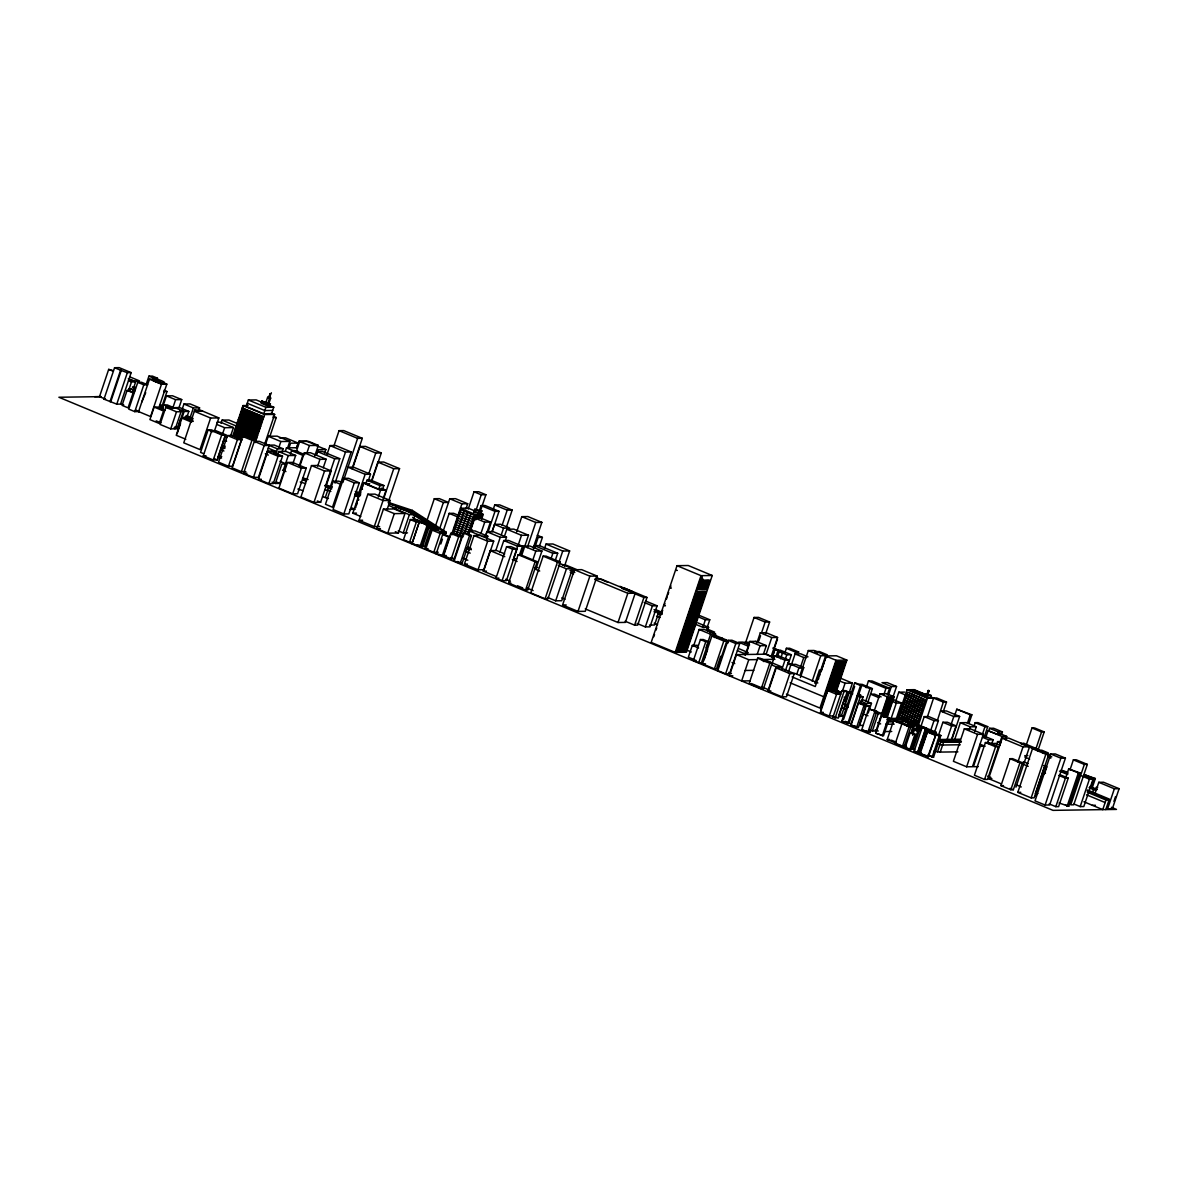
<?xml version="1.0" encoding="UTF-8"?>
<svg xmlns="http://www.w3.org/2000/svg" width="1178" height="1178" viewBox="0 0 1178 1178"><rect width="100%" height="100%" fill="white"/><g stroke="black" fill="none" stroke-linecap="round" stroke-linejoin="round"><path stroke-width="1.5" d="M113.206 370.628L108.685 369.391L99.512 396.647L105.519 399.151L103.988 399.165L114.575 367.713L119.155 367.639L131.156 372.631L120.568 404.098L116.769 404.142L103.988 399.165M109.996 401.669L120.583 370.216L127.342 372.69L131.156 372.631M110.761 401.654L121.349 370.201M116.769 404.142L127.342 372.69M127.091 390.404L122.056 405.365L128.063 407.853L133.099 392.892L127.091 390.404L129.904 390.36M133.423 388.445L135.632 381.893L131.45 381.952L128.564 390.801L134.101 392.48L134.852 390.286L129.3 388.607L134.852 390.286M132.643 392.51L133.379 390.301M137.797 382.32L143.804 384.823L147.618 384.764L141.61 382.276L137.797 382.32L128.77 409.134L134.778 411.637L139.357 411.564L136.353 410.327M134.778 411.637L143.804 384.823M146.146 384.411L148.929 376.15L152.433 376.106L157.69 378.285L154.185 378.344L148.929 376.15M138.592 411.578L149.473 379.213L153.037 379.169M145.704 392.701L141.816 401.978M158.794 407.971L166.82 384.131L161.489 384.205L150.593 416.57L135.588 410.327M154.141 407.073L149.915 419.604L159.28 423.491L163.492 410.96L154.141 407.073L157.278 407.014L165.067 410.253M161.99 406.395L166.982 391.538L164.022 390.301M162.667 407.146L166.466 395.882L172.548 395.793L181.707 399.592L178.997 407.647M162.063 409.767L163.668 404.967L167.202 404.923L174.462 407.941M176.538 408.148L165.803 407.352L160.061 424.433L170.736 428.866L175.286 428.792L181.044 411.726L179.454 411.063L183.415 411.004L177.672 428.085L175.021 428.115M172.901 407.735L175.61 399.681L181.707 399.592M170.736 428.866L176.494 411.799L181.044 411.726M182.237 409.105L183.945 404.025L190.129 403.936L199.568 407.853L198.434 411.24M177.127 429.558L180.705 418.912M186.595 418.028L188.819 411.402L184.136 411.475L176.244 435.286L185.815 439.261M177.142 433.71L180.558 423.579M189.952 418.116L193.383 407.956L199.568 407.853M218.858 417.91L200.01 410.003L194.723 410.077L183.768 442.825L199.995 449.584L210.612 418.043L218.858 417.91L214.396 431.192M217.621 458.065L225.189 435.58L211.407 429.852L208.123 429.911L200.554 452.381L203.617 453.663M203.279 455.842L211.716 430.75L215.839 430.692L225.837 434.844L217.4 459.935L213.277 459.994L203.279 455.842L206.017 455.798M221.008 423.388L222.112 420.119L228.93 420.031L237.308 423.506M213.277 459.994L221.729 434.903L225.837 434.844M222.451 434.226L224.645 427.702L233.45 427.57L230.697 435.727M227.501 435.551L218.534 462.159L228.458 466.282L232.758 466.208L241.711 439.6L237.411 439.659L227.501 435.551L231.801 435.477L242.241 439.895M248.043 405.512L243.007 405.585L232.788 435.963L234.039 435.948M236.557 426.613L237.352 424.271L258.321 433.268M238.913 419.604L239.708 417.277L260.677 426.259M241.269 412.594L242.064 410.268L263.033 419.25M234.142 436.523L243.566 408.501M235.482 437.082L244.921 409.06M265.772 403.892L256.171 399.902L248.352 400.019L246.187 406.454L263.769 413.758L271.588 413.655L273.752 407.205L268.967 405.217M236.837 437.642L246.276 409.62M228.458 466.282L237.411 439.659M238.192 438.201L247.616 410.18M239.546 438.776L248.97 410.739M240.886 439.335L250.325 411.299M242.565 436.361L251.974 440.277L256.392 440.204L246.968 436.287L242.565 436.361L231.992 467.769L241.402 471.686L245.819 471.627M251.665 411.873L243.021 437.553L233.568 433.622M245.157 435.786L253.02 412.433M246.511 436.346L254.374 412.992M247.866 436.905L255.729 413.552M249.206 437.465L257.069 414.111M261.781 401.153L261.089 403.215L267.597 405.924L269.718 405.895L270.41 403.833L261.781 401.153L270.41 403.833M250.561 438.025L258.424 414.671M259.778 415.23L251.915 438.584L234.982 431.281M241.402 471.686L251.974 440.277M261.118 415.79L253.27 439.144L254.61 439.703L262.473 416.349M268.717 397.236L270.69 398.061L268.893 403.406L267.818 403.421L265.83 402.596L267.642 397.251L268.834 397.428M269.055 397.678L269.998 393.673L269.438 397.619M268.864 397.531L270.101 393.673M254.315 441.411L264.181 445.52L269.202 445.446L258.468 477.326L253.461 477.399L243.596 473.291L254.315 441.411L259.337 441.338L277.434 448.833L283.103 448.744L281.984 452.057M263.769 413.758L265.933 407.323L273.752 407.205M269.247 397.604L271.411 392.789M267.818 403.421L269.615 398.076L270.69 398.061M255.184 442.604L264.623 414.553L274.665 414.406L264.741 443.9M267.597 405.924L268.289 403.863M253.461 477.399L264.181 445.52M265.3 444.989L268.231 436.287L277.154 436.154L289.803 441.397L287.447 448.376M270.027 436.007L276.226 417.557L273.149 416.276M265.963 456.004L267.612 451.086L275.034 450.968L273.929 454.252M258.365 479.284L267.597 451.866L272.03 451.807L282.514 456.151L273.281 483.584L268.849 483.643L258.365 479.284L261.325 479.255M275.755 453.795L277.434 448.833M278.523 448.509L280.865 441.529L289.803 441.397M277.419 454.855L278.538 451.527L285.945 451.424L295.663 455.459L292.866 463.764M268.849 483.643L278.067 456.225L282.514 456.151M285.297 451.351L286.475 447.876L295.398 447.743M275.343 483.466L281.881 464.058L286.372 463.999L279.834 483.392L275.343 483.466L272.133 482.126M288.846 448.406L290.598 443.193L298.122 443.075L296.37 448.288M283.221 470.523L288.257 455.562L295.663 455.459M287.55 462.453L278.921 488.09L292.718 493.832L297.592 493.759L306.221 468.122L292.424 462.394L287.55 462.453L301.347 468.196L306.221 468.122M290.392 454.134L291.555 450.673L295.089 450.614L304.763 454.634M296.694 448.082L298.991 441.22L306.516 441.117L314.158 444.283M296.179 451.925L299.683 441.5L308.621 441.367L318.34 445.402L314.82 455.827M299.33 465.752L302.834 455.356L291.555 450.673M299.757 466.459L304.336 452.838L310.506 452.75L326.129 459.229L323.258 467.754M292.718 493.832L301.347 468.196M307.06 452.485L309.402 445.534L318.34 445.402M311.493 465.575L300.935 496.954L313.981 502.388L320.637 502.284L331.195 470.906L318.148 465.472L311.493 465.575L324.554 470.994L331.195 470.906M316.087 454.988L317.265 451.513L322.33 451.439L339.75 458.684L330.385 486.499M316.587 454.723L318.31 449.643L325.835 449.54L324.686 452.926M317.677 466.135L319.96 459.332L326.129 459.229M327.086 454.222L329.987 445.593L335.686 445.505L351.206 451.954L340.751 483.024M313.981 502.388L324.554 470.994M333.948 445.858L339.058 430.662L343.755 430.603L362.309 438.304L352.089 468.697M325.908 484.835L334.685 458.757L339.75 458.684M325.29 497.543L328.515 487.942M333.212 481.242L325.467 504.287L332.49 507.203L340.251 484.158L333.212 481.242L338.763 481.154L341.576 482.332M335.053 483.113L345.507 452.043L351.206 451.954M343.52 478.386L333.05 509.485L343.829 513.961L348.821 513.888L359.29 482.789L348.511 478.312L343.52 478.386L354.283 482.862L359.29 482.789M342.886 482.45L357.611 438.378L362.309 438.304M352.443 468.888L359.982 446.477L365.519 446.403L381.289 452.956L372.012 480.536M343.829 513.961L354.283 482.862M358.863 492.964L365.136 474.307L370.51 474.219L368.228 481.007M360.792 516.494L352.811 513.181L362.986 482.965L366.652 482.921M357.317 501.21L356.522 505.215M358.657 497.204L357.759 499.87L358.892 499.855M360.91 490.534L359.673 495.864M363.163 483.849L361.351 489.194L362.485 489.179M355.697 507.689L356.86 502.55M358.333 499.87L358.215 498.544M360.571 493.184L360.453 491.859M361.926 489.179L361.808 487.854M362.824 486.514L362.706 485.189M368.802 473.718L375.767 453.044L381.289 452.956M365.798 483.775L366.991 480.212L370.908 480.153L383.866 485.542L382.673 489.091L378.756 489.15L365.798 483.775L369.715 483.716M371.468 481.08L377.844 462.115L383.66 462.026L399.548 468.638L388.519 501.372M379.611 526.522L374.265 526.61L359.054 520.293L367.83 494.23L374.943 494.127L390.154 500.444L387.223 509.132M378.756 489.15L379.949 485.601L383.866 485.542M378.285 496.983L380.538 490.269L386.06 490.195L383.233 498.574M374.265 526.61L383.027 500.547L390.154 500.444M383.292 499.737L393.732 468.711L399.548 468.638M376.842 528.642L383.41 509.117L394.1 508.955L404.982 513.475L398.414 533.001L387.724 533.163L376.842 528.642L380.406 528.583M387.724 533.163L394.291 513.637L404.982 513.475M436.066 529.334L407.279 510.899L407.573 510.03L437.877 529.423L437.568 530.306L434.432 530.188M398.267 530.866L403.244 532.927L409.37 514.698L415.068 514.609L413.39 519.586M439.806 532.898L446.006 533.163L412.005 511.237L412.315 510.354L388.122 502.343M419.191 522.104L411.976 543.573L421.017 546.842L428.247 525.373L413.272 519.542L410.297 519.586L403.524 539.701L409.561 542.219L412.55 542.174L419.324 522.045M409.561 542.219L416.335 522.09L420.325 522.09L428.247 525.373M426.834 520.882L434.299 498.721L439.379 498.647L448.465 502.417L443.37 502.491L434.299 498.721M419.898 546.857L427.128 525.388M422.519 546.828L428.88 527.935L430.795 527.906L424.433 546.798L417.454 544.722M438.216 552.217L433.798 552.276L425.067 548.654L431.413 529.82L435.831 529.761L444.562 533.384L440.13 533.457L431.413 529.82M426.436 546.945L432.724 528.259L434.623 528.23L426.23 525.565L432.724 528.259M435.345 526.36L443.37 502.491M439.865 528.097L449.746 498.765L455.533 498.677L467.71 503.742L465.958 508.911M433.798 552.276L440.13 533.457M443.399 530.527L449.171 513.372L453.604 513.299L458.463 515.331M436.199 553.719L442.722 534.326L449.967 536.77L443.429 556.149L436.199 553.719L437.539 553.704M440.793 544.015L442.427 539.156M445.151 535.696L446.3 532.279L412.315 510.354M442.103 556.178L448.627 536.785L449.967 536.77M443.281 555.56L450.747 533.369L453.692 533.325L461.643 536.638L454.178 558.814L451.233 558.858L443.281 555.56L446.226 555.515M451.454 534.856L461.909 503.816L467.71 503.742M452.308 533.708L453 531.69M454.355 527.626L455.047 525.609M455.724 523.577L456.401 521.545M457.093 519.513L457.771 517.495M459.14 513.431L459.818 511.399M452.602 534.635L460.966 509.779L474.219 515.287L467.857 534.164M456.578 534.017L464.279 511.149M451.233 558.858L458.698 536.682L461.643 536.638M468.24 509.058L474.042 491.8L478.71 491.741L485.896 494.731L480.668 510.251M459.891 535.401L467.592 512.533M465.428 533.001L463.528 533.03L454.148 560.905L460.2 563.423L462.1 563.393L471.48 535.519L454.62 528.657M464.544 532.795L470.906 513.902M473.821 512.047L474.763 509.249L481.905 510.899L480.977 513.696L473.821 512.047L476.899 512.003M476.015 510.324L481.242 494.789L485.896 494.731M468.358 534.444L469.507 531.013L475.043 530.925L487.795 536.226L486.647 539.657M468.829 534.488L475.544 514.536L483.23 514.418L481.552 519.41M470.287 531.307L475.632 515.669L482.362 515.566L481.669 517.613L474.955 517.716M460.2 563.423L469.58 535.548L471.48 535.519M477.9 513.741L478.842 510.943L481.905 510.899M476.634 517.687L477.326 515.64M479.358 510.707L481.08 505.583L485.1 505.524L499.016 511.311L492.124 531.793M478.312 517.672L479.004 515.625M479.991 517.643L480.683 515.596M469.507 531.013L493.7 541.129L484.084 569.71L478.062 569.799L464.397 564.115L474.012 535.548L480.035 535.46M480.83 533.781L484.747 522.134L490.416 522.045L485.94 535.372M493.037 510.015L494.731 504.964L499.693 504.891L512.18 510.074L506.511 526.905M485.159 536.682L486.838 531.705L493.052 531.617L506.481 537.197L505.362 540.511M488.104 531.852L494.996 511.37L499.016 511.311M478.062 569.799L487.677 541.217L493.7 541.129M492.213 531.175L494.51 524.357L500.576 524.269L509.618 528.024L503.551 528.112L494.51 524.357M496.247 576.513L483.274 571.124L490.181 550.612L496.586 550.524L504.699 553.881M502.108 525.3L507.203 510.148L512.18 510.074M495.805 550.553L500.267 537.286L506.481 537.197M501.254 534.93L503.551 528.112M504.508 536.137L506.834 529.231L513.829 529.128L528.48 535.224L522.09 554.22M499.781 552.482L503.801 540.54L508.631 540.466L522.443 546.209L519.572 554.735M495.982 578.192L506.584 546.68L510.928 546.621L517.009 549.139L506.407 580.651L502.064 580.71L495.982 578.192L498.883 578.148M516.7 531.779L521.795 516.656L527.891 516.568L541.851 522.369L533.369 547.579M502.064 580.71L512.68 549.198L517.009 549.139M513.593 558.21L517.613 546.268L522.443 546.209M518.011 545.679L521.486 535.327L528.48 535.224M508.616 583.007L518.143 554.705L520.308 554.676L537.271 561.715L527.744 590.031L525.565 590.06L508.616 583.007L510.781 582.977M520.956 554.647L523.827 546.091L529.923 546.003L541.939 550.995L536.181 568.105M527.273 547.682L535.769 522.458L541.851 522.369M533.31 548.977L534.429 545.65L539.274 545.576L557.695 553.233L555.456 559.874M534.827 547.431L538.184 537.448L542.395 537.389L539.598 545.708M532.957 559.638L535.843 551.083L541.939 550.995M525.565 590.06L535.092 561.744L537.271 561.715M544.31 549.198L546.032 544.089L552.909 543.986L569.622 550.936L564.483 566.235M543.132 556.149L530.763 592.873L545.09 598.822L547.976 598.777L560.33 562.053L546.003 556.104L543.132 556.149L557.459 562.097L560.33 562.053M551.171 558.284L552.85 553.307L557.695 553.233M545.09 598.822L557.459 562.097M558.74 562.937L562.745 551.039L569.622 550.936M555.692 600.809L566.456 568.812L572.493 568.724L561.715 600.721L555.692 600.809L547.52 597.423M562.583 605.006L574.437 569.754L581.682 569.651L597.099 576.057L585.245 611.308L578 611.411L562.583 605.006L566.191 604.962M578 611.411L589.869 576.16L597.099 576.057M618.008 622.514L627.83 593.314L635.222 593.197L625.385 622.396L618.008 622.514L585.245 608.893M634.603 625.165L643.91 597.511L647.002 597.467L637.696 625.12L634.603 625.165L625.12 621.218M645.353 626.902L652.421 605.875L657.088 605.801L650.006 626.843L645.353 626.902L637.107 623.486M654.055 609.659L659.003 611.721L654.541 624.988L649.505 625.062M677.011 565.69L651.184 642.408L675.2 652.376L686.421 652.214L712.234 575.497L688.232 565.514L677.011 565.69L701.013 575.659L712.234 575.497M653.79 636.753L654.526 634.544M656.013 630.127L656.764 627.918M661.977 612.427L662.713 610.219M664.952 603.592L664.201 605.801L665.437 605.786M666.439 599.16L667.19 596.951M667.926 594.743L668.677 592.534M670.9 585.893L670.164 588.116L671.386 588.087M675.2 652.376L701.013 575.659M677.527 651.139L697.626 591.43M698.363 589.221L701.337 580.386M678.764 651.125L698.848 591.415M699.599 589.206L702.574 580.356M679.986 651.095L700.071 591.4M700.822 589.191L703.796 580.342M681.208 651.081L701.308 591.385M702.044 589.162L705.018 580.327M682.445 651.066L702.53 591.356M703.281 589.147L706.255 580.312M683.667 651.051L703.752 591.341M704.503 589.133L707.477 580.283M684.889 651.022L704.989 591.327M705.725 589.118L708.714 580.268M697.464 645.308L692.325 645.382L688.364 657.162L694.652 659.783M693.43 646.398L699.128 629.479L704.135 629.405L715.606 634.162L714.472 637.548M703.045 626.74L705.372 619.819L709.774 619.746L707.433 626.667M693.4 660.475L700.439 639.551L703.266 639.521L708.567 641.716L701.528 662.64L698.716 662.684L693.4 660.475L696.227 660.431M707.433 630.79L708.582 627.329L697.759 622.838M698.716 662.684L705.755 641.76L708.567 641.716M706.049 647.782L710.599 634.235L715.606 634.162M702.5 663.891L711.865 636.046L714.869 636.002L726.797 640.965L717.431 668.809L714.442 668.854L702.5 663.891L705.504 663.847M704.179 659.606L707.58 649.505M714.442 668.854L723.807 641.009L726.797 640.965M714.369 634.971L725.854 639.742L725.56 640.611L728.063 642.967M716.842 667.617L720.671 656.249M724.764 648.386L725.059 647.502M728.004 640.302L717.814 670.591L725.604 673.831L729.565 673.772L739.755 643.482L731.965 640.243L728.004 640.302L735.808 643.541L739.755 643.482M725.604 673.831L735.808 643.541M773.784 657.383L766.098 654.188L736.486 654.629L729.344 675.848L732.819 675.804M745.438 643.1L754.067 617.463L758.514 617.39L769.617 622.013L765.597 633.97M745.159 655.336L749.841 641.436L756.055 641.347L766.333 645.618L763.403 654.305M746.528 652.818L748.707 646.369L738.591 642.172L742.862 642.113L749.606 644.911M757.469 659.606L748.766 659.724L741.625 680.958L750.312 680.825M756.88 643.011L760.311 632.792L766.127 632.704L777.568 637.46L771.266 656.19M758.838 640.876L760.561 635.752M761.71 632.321L765.17 622.072L769.617 622.013M757.189 654.394L760.105 645.706L766.333 645.618M757.645 658.193L749.105 683.564L761.268 688.615L763.506 688.585L772.046 663.214L759.869 658.163L757.645 658.193L769.808 663.243L772.046 663.214M766.024 654.585L771.752 637.548L777.568 637.46M774.005 649.358L777.48 639.036M761.268 688.615L769.808 663.243M772.415 656.632L774.623 650.079L778.172 650.02L775.963 656.573M772.12 657.898L774.461 650.933M771.737 664.554L774.638 655.896L778.658 655.837L788.995 660.136L785.196 671.313M777.347 657.133L778.982 652.288L782.766 652.244L780.587 658.693M767.909 690.971L775.728 667.749L780.16 667.69L794.281 673.566L786.462 696.787L782.03 696.846L767.909 690.971L770.868 690.941M763.211 661.418L768.454 661.344L781.765 666.881L776.523 666.954L768.807 689.837L762.166 687.068M784.739 653.172L786.374 648.312L789.672 648.253L798.978 652.126L795.68 652.17L786.374 648.312M782.074 668.854L784.975 660.195L788.995 660.136M785.152 659.651L786.786 654.821L791.366 654.747L788.111 664.421M788.229 672.638L790.998 664.363L787.522 664.407M791.321 665.143L795.68 652.17M782.03 696.846L789.849 673.625L794.281 673.566M796.755 674.302L798.964 667.735L803.735 667.661L800.422 677.512M800.274 667.867L803.749 657.53L806.606 657.486M800.304 674.317L808.314 650.55L814.013 650.462L826.455 655.645L821.316 670.915M812.187 681.193L820.757 655.719L826.455 655.645M814.926 683.417L819.49 669.87M835.968 692.546L846.879 660.122L836.439 655.778L825.587 655.94L815.279 686.553L792.102 676.923M818.312 679.515L818.931 677.703M819.535 675.877L820.153 674.066M820.757 672.255L824.085 662.389M824.629 660.77L825.174 659.165M846.879 660.122L836.027 660.284L819.947 708.066L786.433 694.151M820.565 710.378L826.411 693.047M833.391 715.959L829.253 716.018L820.448 712.366L837.322 661.948M828.649 691.236L838.515 661.933M829.827 691.221L839.693 661.918M831.02 691.206L840.886 661.903M842.079 661.874L832.213 691.191L835.776 691.133L845.627 661.83L836.13 661.962L824.865 695.462L826.058 695.447M833.391 691.162L843.257 661.859M834.584 691.147L844.449 661.845M829.253 716.018L836.571 694.284L840.709 694.225L831.904 690.573L827.766 690.632L836.571 694.284M832.964 717.225L841.902 690.661L845.156 690.617L847.262 691.486L838.324 718.065L832.964 717.225L836.203 717.181M842.329 691.398L845.082 683.225L852.416 683.122L841.225 716.342L838.427 716.386L844.449 698.466L847.247 698.421L844.125 697.126M835.084 718.109L844.022 691.545L847.262 691.486M845.303 702L848.616 692.149L852.106 692.09M841.843 721.01L854.624 683.034L855.802 683.019L861.736 685.493L848.955 723.454L841.843 721.01L848.955 723.454M843.61 719.272L854.639 686.479M847.777 723.483L860.558 685.508L861.736 685.493M860.765 703.619L863.032 696.905L860.205 696.949L851.164 723.807L845.215 721.334M851.046 725.088L858.482 703.001L860.279 702.971L865.859 705.283L858.423 727.371L851.046 725.088L858.423 727.371M866.183 687.702L868.436 681.017L872.014 680.958L889.567 688.261L887.328 694.932M856.612 727.4L864.048 705.313L865.859 705.283M865.874 700.851L869.968 688.659L872.397 688.629L867.715 702.692M876.888 711.424L868.746 708.92L876.888 711.424L869.85 732.333L861.722 729.815L869.467 706.24L866.051 706.299L859.601 725.471L863.003 725.427M868.186 713.073L871.455 703.34L862.34 699.555M874.12 711.232L879.995 693.798L886.71 693.695L894.117 696.772L887.078 717.696M867.833 732.363L874.856 711.453M883.75 694.991L885.989 688.305L889.567 688.261M869.393 729.815L872.338 731.037L878.17 713.706L881.807 713.647L877.374 711.821M894.117 696.772L887.402 696.875L875.961 730.978L872.338 731.037M880.04 719.478L880.334 718.609M889.508 718.006L881.88 715.355L889.508 718.006L883.485 735.882L875.858 733.231L887.564 697.95L893.218 697.877L886.74 717.152M888.448 695.285L891.378 686.568L896.546 686.494L893.027 696.949M888.271 697.95L881.085 717.225M888.978 697.936L882.896 716.003L887.137 715.944M883.205 717.196L889.685 697.921M883.912 717.196L890.391 697.906M884.619 717.181L891.098 697.906M885.326 717.166L891.805 697.891M886.033 717.166L892.512 697.877M882.263 735.897L888.271 718.02M895.427 702.206L898.785 692.193L904.601 692.104M890.627 719.994L896.311 703.104L901.553 703.03L895.869 719.92M895.442 742.95L887.225 739.534L893.513 720.833L910.771 727.091L903.614 724.117M896.9 719.905L907.031 689.778L914.216 689.675L925.849 694.505M898.637 719.051L907.664 692.222L925.525 699.644L917.132 724.558L914.908 723.631M901.509 718.065L909.902 693.15M886.872 719.39L902.26 719.154L902.554 718.285L935.995 732.171L935.7 733.055L930.546 733.128M901.523 724.117L902.613 720.892L909.49 722.939L904.513 720.862M901.803 724.146L895.162 743.878L904.13 746.837L912.847 721.083L915.571 721.893L912.847 721.083M903.747 718.992L912.125 694.078M913.937 690.514L914.216 689.675M923.64 728.357L905.514 720.818L905.219 721.702L921.697 728.549M905.97 719.92L914.364 695.005M916.602 695.933L908.209 720.848L899.285 717.137M906.5 726.193L907.59 722.968M918.825 696.861L910.447 721.775L912.67 722.703L921.063 697.788M902.319 746.852L908.96 727.12M921.976 694.564L910.344 689.734L910.064 690.573L921.697 695.403L924.568 694.519M911.919 726.001L913.583 721.069M905.146 747.647L910.182 732.701L911.522 732.672L916.175 734.616L911.154 749.561L905.146 747.647L911.154 749.561M910.962 733.408L914.835 721.908M923.449 695.948L924.112 693.989L927.425 693.945L931.18 695.506L930.532 697.464L927.204 697.509L923.449 695.948L926.777 695.904M911.139 733.393L912.891 728.195L918.56 729.918L912.891 728.195M911.698 733.408L923.287 698.716M912.626 735.205L914.393 729.977L919.031 731.361L914.393 729.977M928.986 691.059L928.146 690.868L928.986 691.059L927.734 694.784L926.895 694.593L928.323 690.323L928.794 691.059M927.351 694.784L928.971 690.514M927.204 697.509L927.866 695.55L931.18 695.506M909.814 749.576L914.835 734.63L916.175 734.616M918.428 725.044L927.439 698.259L933.683 698.171M917.736 731.376L911.875 748.796L913.171 748.781M917.677 732.701L918.84 729.27L920.18 729.241L915.866 728.033L918.84 729.27M920.857 726.635L924.229 716.622L928.662 716.548L938.424 720.612L934.493 732.304M914.157 751.211L922.227 727.209L923.493 727.194L926.836 728.578L918.766 752.58L914.157 751.211L918.766 752.58M927.484 716.577L933.58 698.024L936.746 697.98L946.508 702.044L943.136 712.042M917.485 752.595L925.569 728.593L926.836 728.578M921.24 752.727L918.222 751.476L922.109 739.917M923.228 736.618L924.892 731.656M926.644 730.61L926.939 729.727M919.532 753.272L927.513 731.744L935.73 735.16L928.5 756.674L919.532 753.272L928.5 756.674M920.268 753.257L927.513 731.744M930.62 730.699L933.992 720.671L938.424 720.612M937.261 720.877L943.342 702.088L946.508 702.044M927.749 756.688L935.73 735.16M938.262 736.044L942.886 722.291L947.333 722.232L956.065 725.854L951.441 739.607M932.092 757.233L939.411 735.499L940.869 735.484L933.55 757.218L927.38 755.275M934.021 751.108L937.526 751.8L941.06 741.315L961.41 741.36M937.526 751.8L940.235 752.094L943.769 741.625M951.044 724.72L953.797 716.533L959.628 716.445L951.353 741.036M954.489 716.062L956.786 709.215L971.865 714.796L968.993 723.351M947.009 739.681L951.633 725.928L956.065 725.854M954.239 740.859L960.35 722.718L966.402 722.629L976.297 726.738L974.633 731.685M964.326 728.829L953.4 761.297L966.637 766.804L972.468 766.716L983.394 734.247L970.157 728.755L964.326 728.829L977.563 734.336L983.394 734.247M967.388 723.366L970.26 714.81L971.865 714.796M969.126 730.124L970.245 726.826L976.297 726.738M974.029 726.134L975.193 722.659L977.961 722.615L987.738 726.679L984.219 737.119M966.637 766.804L977.563 734.336M982.629 733.688L984.97 726.723L987.738 726.679M985.824 737.354L988.062 730.699L997.56 734.35L1001.609 734.292L1002.404 731.906L993.614 728.254L989.564 728.313L988.769 730.699M985.412 742.552L974.412 775.227L984.558 779.453L987.488 779.409L998.488 746.719L988.342 742.508L985.412 742.552L995.557 746.764L998.488 746.719M987.503 743.185L988.622 739.828L993.113 739.769L991.979 743.112M997.56 734.35L998.355 731.98L1002.404 731.906M984.558 779.453L995.557 746.764M996.411 745.085L997.575 741.625L1001.212 741.566M999.754 743.141L1001.992 736.486L1006.734 736.427L1005.614 739.755M1001.403 783.944L988.578 778.614L1002.183 738.223L1008.707 738.12L1029.543 746.778L1015.951 787.169M1000.961 785.652L1010.032 758.691L1012.55 758.647L1022.445 762.755L1013.36 789.731L1010.842 789.761L1000.961 785.652L1003.479 785.623M1017.91 762.019L1023.005 746.881L1029.543 746.778M1010.842 789.761L1019.927 762.799L1022.445 762.755M1026.141 745.379L1032.002 727.975L1034.623 727.945L1044.194 731.921L1037.759 751.063M1017.807 792.352L1032.488 748.707L1035.462 748.663L1048.832 754.215L1034.137 797.859L1031.162 797.904L1017.807 792.352L1020.781 792.308M1035.727 749.37L1041.573 731.965L1044.194 731.921M1031.162 797.904L1045.858 754.259L1048.832 754.215M1035.58 795.783L1043.148 773.283L1045.49 773.254M1050.761 754.008L1035.006 800.863L1045.107 805.06L1049.642 805.001L1065.413 758.146L1055.297 753.935L1050.761 754.008L1060.877 758.205L1065.413 758.146M1044.518 773.725L1046.741 767.114L1044.238 767.143L1035.329 793.619L1037.833 793.574M1045.107 805.06L1060.877 758.205M1055.827 806.665L1065.427 778.172L1068.225 778.128L1058.624 806.621L1055.827 806.665L1049.171 803.897M1065.854 777.259L1068.667 768.91L1079.961 772.901L1068.726 806.297L1059.037 802.969M1069.963 769.985L1073.364 759.869L1076.353 759.825L1087.338 764.389L1073.732 804.81L1070.743 804.854L1084.334 764.434L1087.338 764.389M1067.106 806.326L1078.356 772.93L1079.961 772.901M1080.197 806.606L1089.429 779.173L1093.037 779.129L1083.804 806.547L1080.197 806.606L1074.012 804.029M1091.152 786.698L1093.891 778.555L1095.349 778.525L1092.065 788.303M1092.359 792.897L1093.478 789.555L1097.307 789.496L1089.959 786.433M1095.128 790.541L1096.203 787.346L1097.675 787.316M1094.833 794.09L1098.794 782.31L1103.536 782.236L1119.1 788.7L1112.297 808.918L1107.57 808.977L1114.359 788.774L1119.1 788.7M1105.803 809.58L1109.337 799.096L1087.485 790.011M1113.932 801.364L1115.537 796.564M135.043 387.061L132.407 387.091L135.411 388.342M163.639 391.582L166.982 391.538M265.83 402.596L266.905 402.581M243.478 407.927L242.226 407.941L263.828 416.909M202.616 411.166L194.385 411.284L210.612 418.043M272.678 410.43L264.859 410.548L247.277 403.244M241.902 412.594L240.651 412.609L262.252 421.591M241.122 414.921L239.856 414.95L261.472 423.918M273.016 417.601L276.226 417.557M239.546 419.604L238.295 419.618L259.896 428.601M238.766 421.93L237.5 421.945L259.101 430.927M217.061 422.269L220.581 422.225L233.45 427.57M237.19 426.598L235.939 426.627L257.54 435.595M236.395 428.939L235.144 428.954L256.745 437.936M224.512 437.318L227.354 437.274M279.466 437.921L285.488 437.833L298.122 443.075M223.04 441.235L226.603 441.176L223.717 439.983M268.613 445.166L274.283 445.078L283.103 448.744M225.292 446.153L221.67 446.212L225.057 447.611M297.681 450.997L294.102 451.041L286.475 447.876M221.758 456.637L218.151 456.696L221.523 458.095M243.596 473.291L246.938 473.247M354.504 496.291L359.555 496.218L354.784 494.245M388.769 504.213L391.803 504.169L402.169 508.484L399.136 508.528M350.087 509.397L355.152 509.323L351.972 507.998M352.811 513.181L356.492 513.122M359.054 520.293L362.618 520.234M414.008 519.94L417.336 519.881L424.051 522.679L420.723 522.723M474.263 519.763L475.941 519.734M470.817 529.997L472.496 529.967M403.244 532.927L407.5 532.868M482.258 536.314L487.795 536.226M411.976 543.573L421.017 546.842M425.067 548.654L428.026 548.609M513.711 558.784L516.671 558.74M464.397 564.115L467.416 564.071M562.392 565.145L565.926 565.101L576.675 569.563L571.374 569.637M534.606 567.605L537.669 567.56M483.274 571.124L486.485 571.08M676.113 570.417L677.335 570.402M594.905 579.002L600.809 578.913L635.222 593.197M699.379 582.609L709.185 582.462M698.628 584.818L708.449 584.671M697.891 587.027L707.698 586.88M697.14 589.236L706.962 589.103L709.936 580.253L700.115 580.401L696.389 591.459L706.211 591.312L686.126 651.007L676.305 651.154L695.653 593.668L705.475 593.521M694.902 595.877L704.724 595.729M694.166 598.085L703.988 597.938M693.415 600.294L703.237 600.147M692.679 602.503L702.486 602.37M691.928 604.726L701.749 604.579M691.191 606.935L700.998 606.788M690.441 609.144L700.262 608.997M653.981 611.794L659.003 611.721M689.704 611.353L699.511 611.205M688.953 613.561L698.775 613.414M688.217 615.77L698.024 615.638M687.466 617.994L697.288 617.846M686.715 620.202L696.537 620.055M685.979 622.411L695.8 622.264M685.228 624.62L695.049 624.473M684.492 626.829L694.313 626.681M708.582 627.329L703.089 627.418L693.798 623.56M683.741 629.037L693.562 628.905M683.004 631.261L692.811 631.114M709.745 632.218L714.663 632.144L706.594 628.787M682.253 633.469L692.075 633.322M681.517 635.678L691.324 635.531M680.766 637.887L690.588 637.74M719.787 638.226L722.291 638.181M680.03 640.096L689.837 639.948M679.279 642.304L689.101 642.172M748.545 642.216L744.29 642.29L749.208 644.337M678.543 644.528L688.35 644.381M677.792 646.737L687.613 646.589M677.055 648.945L686.862 648.798M777.303 650.227L780.351 650.168L791.366 654.747M747.927 653.098L743.333 653.172L737.428 650.712M822.553 654.924L827.412 654.865L819.417 651.537L814.558 651.611L817.753 652.936M825.719 657.545L826.897 657.53M760.959 659.547L774.903 659.341M790.998 664.421L795.768 664.348L803.735 667.661M835.438 664.053L844.935 663.921M834.731 666.159L844.228 666.012M834.024 668.25L843.522 668.103M745.144 670.473L753.832 670.341M833.317 670.341L842.815 670.194M832.61 672.432L842.108 672.299M831.904 674.523L841.401 674.39M831.197 676.614L840.709 676.481M830.505 678.719L840.002 678.572M829.798 680.81L839.296 680.663M829.091 682.901L838.589 682.754M828.384 684.992L837.882 684.86M827.678 687.083L837.175 686.951M826.971 689.174L836.483 689.042M826.279 691.265L827.457 691.25M825.572 693.371L826.75 693.341M921.697 695.403L924.274 695.373M887.167 699.158L892.821 699.069M886.754 700.365L892.409 700.277M886.357 701.573L892.011 701.484M885.944 702.78L891.599 702.692M871.455 703.34L866.154 703.413L860.073 700.895M860.161 703.84L863.562 703.796L869.467 706.24M885.547 703.973L891.201 703.899M885.134 705.18L890.789 705.107M884.737 706.388L890.391 706.299M884.325 707.595L889.979 707.507M883.927 708.803L889.567 708.714M883.515 710.01L889.169 709.922M883.102 711.203L888.757 711.129M820.448 712.366L823.216 712.322M882.705 712.41L888.359 712.337M882.293 713.618L887.947 713.529M881.895 714.825L887.549 714.737M888.875 718.477L902.554 718.285M888.418 721.069L905.514 720.818M898.078 721.613L905.234 724.014L903.894 724.028M888.124 721.952L893.248 721.878M896.664 721.819L903.511 721.716M897.96 722.305L900.051 722.261M885.635 724.264L894.19 724.131M901.73 724.249L904.306 724.22L896.09 720.803M908.989 724.19L910.152 724.175M908.194 726.031L907.178 726.046L911.036 727.651M861.722 729.815L869.85 732.333M921.373 729.476L919.723 729.506L913.038 749.341L914.702 749.311M884.884 731.553L891.731 731.45M930.841 732.26L935.995 732.171M875.858 733.231L881.895 735.219M887.225 739.534L889.802 739.489M961.115 742.243L940.766 742.199M988.489 743.539L995.69 743.436L1000.196 745.306M905.102 745.291L906.118 745.276M960.276 744.761L942.621 745.026L936.481 743.789M905.278 745.733L906.545 746.572M983.483 746.292L980.243 746.337L973.396 766.701L978.241 766.628M918.222 751.476L919.252 751.461M1036.566 750.312L1041.808 750.224L1048.361 752.963L1043.119 753.036M940.235 752.094L957.891 751.844M1024.742 755.687L1027.864 755.643M988.578 778.614L991.847 778.57M1092.389 805.31L1095.437 805.266M94.623 396.721L101.028 396.633L58.9 397.251L1052.999 810.361L1116.479 809.419L1111.384 807.298M434.343 529.29L437.877 529.423M440.101 532.029L446.3 532.279M937.555 740.623L941.06 741.315M302.893 477.915L308.106 479.52M325.452 484.865L332.402 487.015M302.555 478.769L306.015 479.844M324.981 485.689L330.164 487.294M302.864 479.048L306.251 480.094M324.922 485.866L331.71 487.957M302.864 480.02L306.383 481.095M325.82 487.103L331.695 488.929M300.257 481.979L305.529 483.613M324.981 489.621L330.856 491.432M297.872 489.076L303.144 490.696M322.595 496.704L328.471 498.53M355.285 491.462L360.468 493.17M355.565 492.846L360.704 494.23M388.504 503.728L412.005 511.237M355.27 493.715L360.468 495.437M400.343 508.616L407.279 510.899M467.666 547.078L471.038 548.388M467.357 547.947L470.744 549.272M466.297 547.77L471.347 549.743M466.002 548.654L469.374 549.964M465.148 551.157L470.213 553.13M462.763 558.254L467.828 560.227M268.731 397.428L269.747 397.737M267.642 397.251L269.615 398.076M339.058 430.662L357.611 438.378M263.209 403.185L268.098 405.217M474.042 491.8L481.242 494.789M248.352 400.019L265.933 407.323M359.982 446.477L375.767 453.044M1032.002 727.975L1041.573 731.965M494.731 504.964L507.203 510.148M521.795 516.656L535.769 522.458M271.338 413.022L274.665 414.406M754.067 617.463L765.17 622.072M243.007 405.585L264.623 414.553M377.844 462.115L393.732 468.711M481.08 505.583L494.996 511.37M329.987 445.593L345.507 452.043M926.895 694.593L927.734 694.784M924.112 693.989L927.866 695.55M913.274 689.69L924.259 694.254M930.546 696.861L943.342 702.088M918.914 692.59L923.905 694.667M956.786 709.215L970.26 714.81M449.746 498.765L461.909 503.816M474.763 509.249L478.842 510.943M537.315 535.268L542.395 537.389M825.587 655.94L836.027 660.284M907.031 689.778L927.439 698.259M474.822 510.928L468.093 508.13L460.407 508.248L475.544 514.536M479.858 513.019L483.23 514.418M896.546 686.494L887.181 682.592L882.013 682.666L891.378 686.568M1073.364 759.869L1084.334 764.434M316.116 445.505L325.835 449.54M154.819 379.139L159.325 381.009M163.816 382.879L166.82 384.131M808.314 650.55L820.757 655.719M299.683 441.5L309.402 445.534M760.311 632.792L771.752 637.548M149.473 379.213L161.489 384.205M298.991 441.22L302.054 442.501M546.032 544.089L562.745 551.039M907.016 694.136L924.877 701.558M989.564 728.313L998.355 731.98M975.193 722.659L984.97 726.723M959.628 716.445L946.405 710.952L940.574 711.041L953.797 716.533M490.416 522.045L480.447 517.908L474.778 517.981L484.747 522.134M998.679 733.069L1006.734 736.427M506.834 529.231L521.486 535.327M898.785 692.193L906.972 695.594M906.383 696.051L924.229 703.472M317.265 451.513L334.685 458.757M1032.488 748.707L1045.858 754.259M1047.389 755.039L1051.777 756.865M114.575 367.713L120.583 370.216M868.436 681.017L885.989 688.305M988.062 730.699L1001.992 736.486M370.51 474.219L353.4 467.106L348.025 467.195L365.136 474.307M460.259 511.885L473.497 517.392M808.005 656.838L800.716 653.819L795.003 653.893L803.749 657.53M1047.875 756.924L1050.805 758.146M905.735 697.965L923.596 705.386M1002.183 738.223L1023.005 746.881M129.83 376.872L139.49 380.892L133.998 380.965L129.168 378.963M459.553 514.006L472.79 519.513M534.429 545.65L552.85 553.307M1095.349 778.525L1085.218 774.947L1093.891 778.555M905.087 699.879L922.948 707.301M960.35 722.718L970.245 726.826M108.685 369.391L113.191 371.261M268.231 436.287L280.865 441.529M698.745 615.166L709.774 619.746M1068.667 768.91L1078.356 772.93M1083.76 775.271L1093.037 779.129M458.831 516.111L472.084 521.618M128.284 378.83L135.632 381.893M1098.794 782.31L1114.359 788.774M904.439 701.808L922.3 709.23M872.397 688.629L862.09 684.344L859.66 684.374L869.968 688.659M304.336 452.838L319.96 459.332M1081.698 775.963L1089.429 779.173M166.466 395.882L175.61 399.681M449.171 513.372L457.27 516.744M697.494 616.55L705.372 619.819M773.71 648.165L778.172 650.02M772.797 648.091L782.766 652.244M128.52 380.73L131.45 381.952M982.364 735.308L993.113 739.769M997.575 741.625L1000.814 742.965M183.945 404.025L193.383 407.956M755.363 641.45L758.382 642.702M222.112 420.119L237.176 426.392M366.991 480.212L379.949 485.601M458.124 518.232L471.377 523.724M778.923 651.552L786.786 654.821M854.624 683.034L860.558 685.508M879.995 693.798L887.402 696.875M891.569 698.878L901.553 703.03M903.791 703.722L921.652 711.144M523.827 546.091L535.843 551.083M647.002 597.467L624.87 588.264L621.793 588.308L643.91 597.511M1067.71 772.223L1061.025 770.221L1067.533 772.93M619.908 586.335L632.439 591.547M840.636 678.234L852.416 683.122M194.723 410.077L198.095 411.49M982.481 737.281L988.622 739.828M486.838 531.705L500.267 537.286M381.26 488.193L386.06 490.195M596.23 577.485L607.877 582.33M749.841 641.436L760.105 645.706M1061.54 771.104L1067.96 773.769M457.417 520.337L470.655 525.844M903.143 705.637L921.005 713.058M942.886 722.291L951.633 725.928M881.1 696.875L874.474 694.122L870.571 694.181L878.862 697.626M892.983 701.72L896.311 703.104M559.432 563.29L572.493 568.724M574.437 569.754L589.869 576.16M1059.537 771.134L1067.548 774.476M503.801 540.54L517.613 546.268M1024.831 757.071L1029.66 759.074M840.032 681.134L845.082 683.225M1043.59 765.523L1046.771 766.849M362.986 482.965L380.538 490.269M595.067 579.694L627.83 593.314M902.51 707.551L920.371 714.972M924.229 716.622L933.992 720.671M456.711 522.443L469.948 527.95M645.544 601.001L657.088 605.801M188.819 411.402L179.586 407.573L174.904 407.632L184.136 411.475M558.298 565.411L566.456 568.812M569.961 570.446L574.835 572.479M774.638 655.896L784.975 660.195M1059.891 774.668L1068.225 778.128M216.605 424.36L224.645 427.702M644.175 602.444L652.421 605.875M901.862 709.465L919.723 716.887M455.989 524.563L469.242 530.071M1089.076 787.714L1093.478 789.555M570.329 572.537L573.568 573.892M1058.757 775.404L1065.427 778.172M278.538 451.527L288.257 455.562M787.876 663.067L798.964 667.735M506.584 546.68L512.68 549.198M1023.358 761.636L1028.114 763.609M268.245 448.155L275.034 450.968M901.214 711.394L919.076 718.816M163.668 404.967L172.386 408.589M980.111 744.201L985.102 746.263M655.557 609.6L660.652 611.721M857.967 693.783L860.72 694.917M455.282 526.669L468.535 532.176M159.958 404.584L163.271 405.954M186.227 415.495L192.78 418.219M656.971 611.191L662.051 613.296M165.803 407.352L176.494 411.799M858.556 695.049L863.032 696.905M474.012 535.548L487.677 541.217M192.912 418.926L188.539 417.115L184.107 417.174L192.839 420.796M699.128 629.479L710.599 634.235M1010.032 758.691L1019.927 762.799M159.663 405.453L162.976 406.837M185.933 416.364L192.485 419.103M657.147 612.177L662.213 614.283M900.566 713.308L918.428 720.73M1023.446 764.36L1028.203 766.333M1087.191 790.894L1109.043 799.98L1105.995 800.024L1087.353 792.279M163.521 407.367L160.223 405.998L159.928 406.881L163.227 408.251M186.625 416.968L191.572 419.029M518.143 554.705L535.092 561.744M657.751 612.751L661.123 614.15M848.616 692.149L852.739 693.857M857.231 695.712L860.205 696.949M1087.647 791.395L1106.289 799.14L1102.755 809.625L1083.893 801.776M714.045 636.37L717.049 637.622M711.865 636.046L723.807 641.009M463.528 533.03L469.58 535.548M657.457 613.62L660.829 615.034M267.597 451.866L278.067 456.225M841.902 690.661L844.022 691.545M193.104 421.429L185.123 418.116L182.001 418.161L191.587 422.136M367.83 494.23L383.027 500.547M899.918 715.223L917.78 722.644M739.136 648.784L747.986 652.465M161.71 409.134L164.817 410.415M415.068 514.609L398.517 507.733L392.819 507.821L409.37 514.698M453.942 530.66L463.882 534.783M211.716 430.75L221.729 434.903M794.679 673.33L817.856 682.96M208.123 429.911L212.717 431.811M656.602 616.138L659.989 617.537M1086.499 794.811L1105.141 802.557M265.359 453.81L268.348 455.061M388.696 505.495L396.088 508.572M922.227 727.209L925.569 728.593M453.28 532.647L463.204 536.77M771.531 664.878L776.523 666.954M902.26 719.154L935.7 733.055M940.869 735.484L932.387 732.952L936.79 734.792M279.937 461.32L286.372 463.999M933.123 732.893L939.411 735.499M775.728 667.749L789.849 673.625M924.745 729.491L928.603 731.096L924.818 730.036M450.747 533.369L458.698 536.682M858.482 703.001L866.051 706.299M512.356 559.491L517.113 561.464M926.777 731.759L934.993 735.175M490.181 550.612L504.773 556.679M534.827 569.003L539.715 571.035M700.439 639.551L705.755 641.76M736.486 654.629L748.766 659.724M875.225 712.484L878.17 713.706M410.297 519.586L416.335 522.09M427.408 526.507L430.795 527.906M383.41 509.117L394.291 513.637M442.722 534.326L448.627 536.785M654.217 623.221L657.604 624.635M282.573 470.213L285.915 471.598M844.773 703.84L848.16 705.239M120.789 403.671L123.734 404.893M175.493 426.745L178.57 428.026M844.479 704.709L847.865 706.123M844.862 705.18L848.204 706.564M174.918 426.937L177.672 428.085M790.232 682.828L823.746 696.758M910.182 732.701L914.835 734.63M221.376 447.095L224.762 448.494M844.567 706.064L847.91 707.448M864.623 714.383L867.95 715.782M156.173 420.855L160.856 422.799M173.696 428.144L175.286 428.792M692.325 645.382L698.613 647.988M220.536 449.598L223.908 451.012M842.285 707.978L845.671 709.377M877.639 722.659L880.643 723.91M732.024 662.478L734.777 663.612M1065.501 804.957L1068.726 806.297M1016.511 784.99L1021.267 786.963M561.788 597.879L565.042 599.234M686.641 650.065L691.28 651.994M987.797 776.066L990.801 777.318M839.899 715.061L843.286 716.474M875.254 729.756L878.258 731.008M276.624 482.067L279.834 483.392M395.293 531.705L398.414 533.001M1010.076 788.362L1013.36 789.731M317.368 500.93L320.637 502.284M505.686 579.267L510.442 581.255M526.61 587.881L533.133 590.605M930.414 755.908L933.55 757.218M214.057 458.551L217.4 459.935M728.711 672.432L731.479 673.58M891.437 740.167L896.37 742.228M450.997 557.503L454.178 558.814M517.569 585.805L522.649 587.91M896.973 743.848L904.13 746.837M457.565 561.508L462.1 563.393M751.343 683.534L761.975 687.952M439.011 554.323L443.429 556.149M766.098 654.188L774.182 658.237M412.58 517.348L418.705 521.28M725.854 639.742L728.46 642.187M163.315 382.865A5.964 0.928 18.6 0 1 158.5 382.776A5.964 0.928 18.6 0 1 153.508 379.669M154.392 379.758A5.964 0.928 18.6 0 1 155.555 379.979M158.382 380.774A5.964 0.928 18.6 0 1 159.84 381.289M701.587 576.572L700.63 579.399L702.942 579.37L701.587 576.572M938.969 739.519L938.675 740.402L959.599 740.093L959.893 739.21L938.969 739.519M838 690.941L834.407 690.985L841.313 692.311L838 690.941M908.96 724.382L907.767 724.411L912.111 725.692L908.96 724.382M926.468 729.992L925.452 730.007L930.988 731.877L926.468 729.992M1023.918 743.377L1020.59 743.421L1033.901 748.958L1037.229 748.899L1023.918 743.377M154.848 380.082A5.964 0.928 18.6 0 0 164.287 382.717A5.964 0.928 18.6 0 0 157.292 379.242A5.964 0.928 18.6 0 0 154.848 380.082"/></g></svg>
